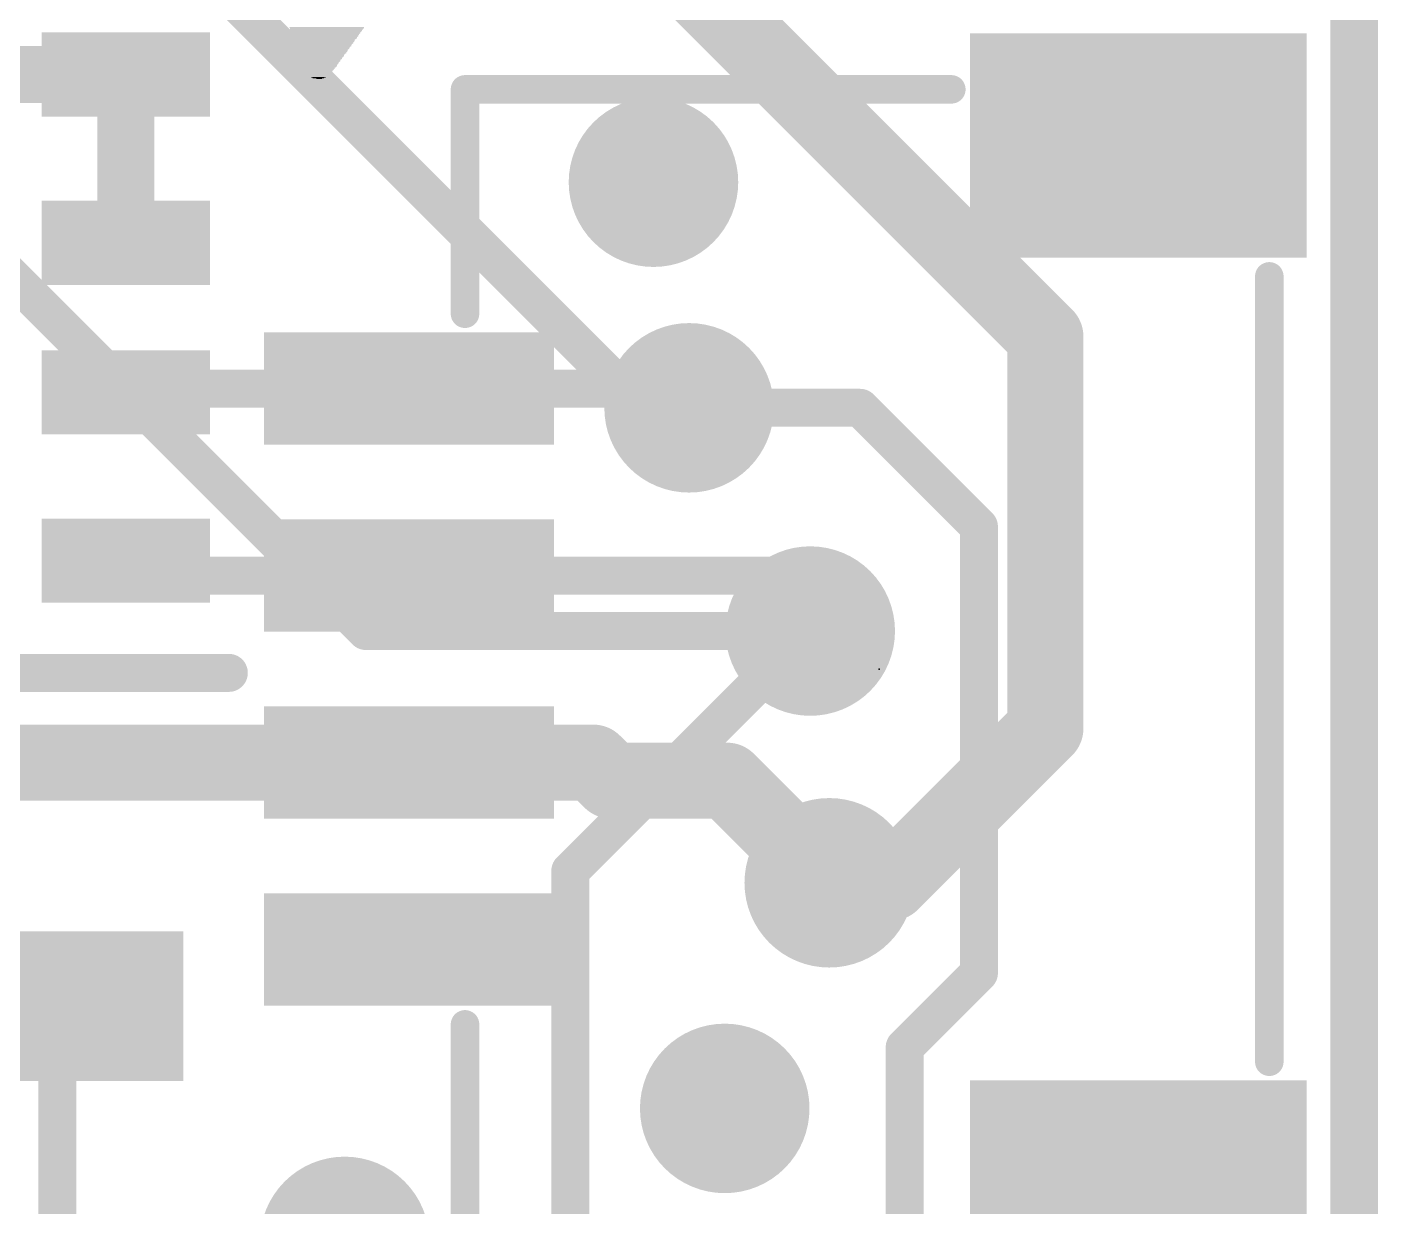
# Model space of a CAD drawing. Extents: x -0.1 to 25.5, y -0.1 to 17.9.
# Drawn here: x 18.3 to 25.53, y 6.01 to 12.32 of the extents above; entities that cross this region are included whole.
import ezdxf

# ---------------------------------------------------------------- set-up
doc = ezdxf.new("R2010")
doc.units = 0
for name, color, linetype in [('1', 12, 'CONTINUOUS'), ('16', 5, 'CONTINUOUS'), ('18', 110, 'CONTINUOUS'), ('21', 40, 'CONTINUOUS'), ('23', 40, 'CONTINUOUS')]:
    doc.layers.add(name, color=color, linetype=linetype)

# ---------------------------------------------------------------- blocks, each defined once
blk = doc.blocks.new('RECT')
blk.add_solid([(-0.5, -0.5), (0.5, -0.5), (-0.5, 0.5), (0.5, 0.5)])
blk = doc.blocks.new('ROUNDV')
at = {"const_width": 0.5}
blk.add_lwpolyline([(0, -0.25, 1), (0, 0.25, 1), (0, -0.25)], format="xyb", dxfattribs=at)

msp = doc.modelspace()

# ---------------------------------------------------------------- linework, layer by layer
at = {"layer": '1'}
for points, const_width in [([(25.4, 17.78), (25.4, 0)], 0.254), ([(18.034, 12.0696), (18.8286, 12.0696)], 0.3048), ([(18.8286, 12.0696), (18.8332, 12.065)], 0.3048), ([(18.8332, 12.065), (18.8332, 12.0696)], 0.3048), ([(18.8332, 11.1696), (18.8332, 12.065)], 0.3048), ([(18.8332, 10.3696), (18.8536, 10.39)], 0.2032), ([(20.346, 10.39), (18.8536, 10.39)], 0.2032), ([(20.346, 10.39), (21.741, 10.39)], 0.2032), ([(21.741, 10.39), (21.844, 10.287)], 0.2032), ([(22.7584, 10.287), (21.844, 10.287)], 0.2032), ([(23.3934, 9.652), (22.7584, 10.287)], 0.2032), ([(23.3934, 7.2644), (23.3934, 9.652)], 0.2032), ([(18.8332, 9.4696), (18.9128, 9.39)], 0.2032), ([(20.346, 9.39), (18.9128, 9.39)], 0.2032), ([(20.346, 9.39), (22.4917, 9.39)], 0.2032), ([(22.4917, 9.39), (22.4917, 9.0932)], 0.2032), ([(20.346, 8.39), (17.7048, 8.39)], 0.4064), ([(20.346, 8.39), (21.3311, 8.39)], 0.4064), ([(21.3311, 8.39), (21.428, 8.2931)], 0.4064), ([(21.428, 8.2931), (22.0472, 8.2931)], 0.4064), ([(22.0472, 8.2931), (22.5933, 7.747)], 0.4064), ([(22.9969, 6.8679), (23.3934, 7.2644)], 0.2032), ([(18.4658, 7.0866), (18.4658, 3.2258)], 0.2032), ([(22.9969, 4.0914), (22.9969, 6.8679)], 0.2032)]:
    msp.add_lwpolyline(points, dxfattribs=dict(at, const_width=const_width))
for points, const_width in [([(18.8825, 12.1235, 1), (18.7747, 12.0157)], 0.1524), ([(18.9094, 12.0696, 1), (18.757, 12.0696)], 0.1524), ([(18.9094, 12.065, 1), (18.757, 12.065)], 0.1524), ([(18.8286, 11.9934, 1), (18.8286, 12.1458)], 0.1524), ([(18.757, 12.065, 1), (18.9094, 12.065)], 0.1524), ([(18.7793, 12.0111, 1), (18.8871, 12.1189)], 0.1524), ([(18.757, 11.1696, 1), (18.9094, 11.1696)], 0.1524), ([(18.8536, 10.4408, 1), (18.8536, 10.3392)], 0.1016), ([(18.8895, 10.3541, 1), (18.8177, 10.4259)], 0.1016), ([(20.346, 10.4408, 1), (20.346, 10.3392)], 0.1016), ([(20.346, 10.3392, 1), (20.346, 10.4408)], 0.1016), ([(21.7769, 10.4259, 1), (21.7051, 10.3541)], 0.1016), ([(21.741, 10.3392, 1), (21.741, 10.4408)], 0.1016), ([(18.7973, 10.4055, 1), (18.8691, 10.3337)], 0.1016), ([(21.844, 10.3378, 1), (21.844, 10.2362)], 0.1016), ([(21.8081, 10.2511, 1), (21.8799, 10.3229)], 0.1016), ([(22.7943, 10.3229, 1), (22.7225, 10.2511)], 0.1016), ([(22.7584, 10.2362, 1), (22.7584, 10.3378)], 0.1016), ([(23.4442, 9.652, 1), (23.3426, 9.652)], 0.1016), ([(23.3575, 9.6161, 1), (23.4293, 9.6879)], 0.1016), ([(18.8691, 9.5055, 1), (18.7973, 9.4337)], 0.1016), ([(18.9128, 9.4408, 1), (18.9128, 9.3392)], 0.1016), ([(18.8769, 9.3541, 1), (18.9487, 9.4259)], 0.1016), ([(20.346, 9.4408, 1), (20.346, 9.3392)], 0.1016), ([(20.346, 9.3392, 1), (20.346, 9.4408)], 0.1016), ([(22.5425, 9.39, 1), (22.4409, 9.39)], 0.1016), ([(22.4917, 9.3392, 1), (22.4917, 9.4408)], 0.1016), ([(22.4409, 9.0932, 1), (22.5425, 9.0932)], 0.1016), ([(20.346, 8.4916, 1), (20.346, 8.2884)], 0.2032), ([(20.346, 8.2884, 1), (20.346, 8.4916)], 0.2032), ([(21.403, 8.4618, 1), (21.2593, 8.3182)], 0.2032), ([(21.3311, 8.2884, 1), (21.3311, 8.4916)], 0.2032), ([(21.428, 8.3947, 1), (21.428, 8.1915)], 0.2032), ([(21.3562, 8.2213, 1), (21.4999, 8.3649)], 0.2032), ([(22.119, 8.3649, 1), (21.9754, 8.2213)], 0.2032), ([(22.0472, 8.1915, 1), (22.0472, 8.3947)], 0.2032), ([(22.5215, 7.6752, 1), (22.6651, 7.8188)], 0.2032), ([(23.3426, 7.2644, 1), (23.4442, 7.2644)], 0.1016), ([(23.4293, 7.2285, 1), (23.3575, 7.3003)], 0.1016), ([(18.5166, 7.0866, 1), (18.415, 7.0866)], 0.1016), ([(23.0477, 6.8679, 1), (22.9461, 6.8679)], 0.1016), ([(22.961, 6.9039, 1), (23.0329, 6.832)], 0.1016)]:
    msp.add_lwpolyline(points, format="xyb", dxfattribs=dict(at, const_width=const_width))
at = {"layer": '16'}
for points, const_width in [([(25.4, 17.78), (25.4, 0)], 0.254), ([(20.32, 14.097), (23.749, 10.668)], 0.4064), ([(21.59, 10.287), (18.1193, 13.7577)], 0.2032), ([(17.4081, 11.8019), (20.1168, 9.0932)], 0.2032), ([(23.749, 8.5725), (23.749, 10.668)], 0.4064), ([(21.844, 10.287), (21.59, 10.287)], 0.2032), ([(22.4917, 9.0932), (20.1168, 9.0932)], 0.2032), ([(22.4917, 9.0932), (21.209, 7.8105)], 0.2032), ([(22.9235, 7.747), (23.749, 8.5725)], 0.4064), ([(22.5933, 7.747), (22.9235, 7.747)], 0.4064), ([(21.209, 7.8105), (21.209, 4.953)], 0.2032)]:
    msp.add_lwpolyline(points, dxfattribs=dict(at, const_width=const_width))
for points, const_width in [([(23.8506, 10.668, 1), (23.6474, 10.668)], 0.2032), ([(23.6772, 10.5962, 1), (23.8208, 10.7398)], 0.2032), ([(21.59, 10.3378, 1), (21.59, 10.2362)], 0.1016), ([(21.5541, 10.2511, 1), (21.6259, 10.3229)], 0.1016), ([(21.844, 10.2362, 1), (21.844, 10.3378)], 0.1016), ([(20.1168, 9.144, 1), (20.1168, 9.0424)], 0.1016), ([(20.0809, 9.0573, 1), (20.1527, 9.1291)], 0.1016), ([(22.5276, 9.0573, 1), (22.4558, 9.1291)], 0.1016), ([(22.4917, 9.0424, 1), (22.4917, 9.144)], 0.1016), ([(23.8208, 8.5007, 1), (23.6772, 8.6443)], 0.2032), ([(23.6474, 8.5725, 1), (23.8506, 8.5725)], 0.2032), ([(22.5933, 7.8486, 1), (22.5933, 7.6454)], 0.2032), ([(22.9235, 7.6454, 1), (22.9235, 7.8486)], 0.2032), ([(21.2598, 7.8105, 1), (21.1582, 7.8105)], 0.1016), ([(21.1731, 7.8464, 1), (21.2449, 7.7746)], 0.1016), ([(22.8517, 7.8188, 1), (22.9953, 7.6752)], 0.2032)]:
    msp.add_lwpolyline(points, format="xyb", dxfattribs=dict(at, const_width=const_width))
at = {"layer": '21'}
for points, const_width in [([(20.646, 10.79), (20.646, 11.99)], 0.1524), ([(20.646, 11.99), (23.246, 11.99)], 0.1524), ([(24.946, 6.79), (24.946, 10.99)], 0.1524), ([(19.3832, 8.8696), (16.5832, 8.8696)], 0.2032), ([(20.646, 5.89), (20.646, 6.99)], 0.1524)]:
    msp.add_lwpolyline(points, dxfattribs=dict(at, const_width=const_width))
for points, const_width in [([(20.6841, 11.99, 1), (20.6079, 11.99)], 0.0762), ([(20.646, 12.0281, 1), (20.646, 11.9519)], 0.0762), ([(23.246, 11.9519, 1), (23.246, 12.0281)], 0.0762), ([(24.9841, 10.99, 1), (24.9079, 10.99)], 0.0762), ([(20.6079, 10.79, 1), (20.6841, 10.79)], 0.0762), ([(19.3832, 8.8188, 1), (19.3832, 8.9204)], 0.1016), ([(20.6841, 6.99, 1), (20.6079, 6.99)], 0.0762), ([(24.9079, 6.79, 1), (24.9841, 6.79)], 0.0762)]:
    msp.add_lwpolyline(points, format="xyb", dxfattribs=dict(at, const_width=const_width))
at = {"layer": '23'}
msp.add_point((22.86, 8.89), dxfattribs=at)

# ---------------------------------------------------------------- block references
at = {"layer": '1'}
for p, xscale, yscale, rotation in [((18.8332, 12.0696), 0.45, 0.9, 90), ((24.246, 11.69), 1.8, 1.2, 180), ((18.8332, 11.1696), 0.45, 0.9, 90), ((20.346, 10.39), 1.55, 0.6, 180), ((18.8332, 10.3696), 0.45, 0.9, 90), ((18.8332, 9.4696), 0.45, 0.9, 90), ((20.346, 9.39), 1.55, 0.6, 180), ((20.346, 8.39), 1.55, 0.6, 180), ((20.346, 7.39), 1.55, 0.6, 180), ((18.4658, 7.0866), 1.35, 0.8, 180), ((24.246, 6.09), 1.8, 1.2, 180)]:
    msp.add_blockref('RECT', p, dxfattribs=dict(at, xscale=xscale, yscale=yscale, rotation=rotation))
at = {"layer": '18', "xscale": 0.9064, "yscale": 0.9064}
for p in [(21.6535, 11.4935), (21.6535, 11.4935), (21.844, 10.287), (21.844, 10.287), (22.4917, 9.0932), (22.4917, 9.0932), (22.5933, 7.747), (22.5933, 7.747), (22.0345, 6.5405), (22.0345, 6.5405), (20.0025, 5.8293), (20.0025, 5.8293)]:
    msp.add_blockref('ROUNDV', p, dxfattribs=at)
at = {"layer": '21', "rotation": 180}
for p, xscale, yscale in [((19.906, 12.3215), 0.4, 0.0038), ((19.9079, 12.3177), 0.3962, 0.0038), ((19.906, 12.3139), 0.3924, 0.0038), ((19.9041, 12.3101), 0.3886, 0.0038), ((19.9041, 12.3063), 0.381, 0.0038), ((19.9041, 12.3025), 0.381, 0.0038), ((19.9022, 12.2987), 0.3772, 0.0038), ((19.9003, 12.2949), 0.3734, 0.0038), ((19.9022, 12.2911), 0.3696, 0.0038), ((19.9002, 12.2873), 0.3657, 0.0039), ((19.8984, 12.2834), 0.3619, 0.0038), ((19.8984, 12.2796), 0.3543, 0.0038), ((19.8984, 12.2758), 0.3543, 0.0038), ((19.8965, 12.272), 0.3505, 0.0038), ((19.8965, 12.2682), 0.3429, 0.0038), ((19.8965, 12.2644), 0.3429, 0.0038), ((19.8946, 12.2606), 0.3391, 0.0038), ((19.8926, 12.253), 0.3277, 0.0038), ((19.8926, 12.2492), 0.3277, 0.0039), ((19.8946, 12.2568), 0.3315, 0.0038), ((19.8926, 12.2453), 0.3201, 0.0038), ((19.8908, 12.2415), 0.3163, 0.0038), ((19.8908, 12.2377), 0.3163, 0.0038), ((19.8907, 12.2339), 0.3086, 0.0038), ((19.8888, 12.2301), 0.3048, 0.0038), ((19.8869, 12.2263), 0.301, 0.0038), ((19.8888, 12.2225), 0.2972, 0.0038), ((19.8869, 12.2187), 0.2934, 0.0038), ((19.885, 12.2149), 0.2896, 0.0038), ((19.885, 12.2072), 0.2819, 0.0038), ((19.887, 12.2111), 0.2857, 0.0039), ((19.8832, 12.2034), 0.2781, 0.0038), ((19.8832, 12.1996), 0.2705, 0.0038), ((19.8832, 12.1958), 0.2705, 0.0038), ((19.8813, 12.192), 0.2667, 0.0038), ((19.8794, 12.1882), 0.2629, 0.0038), ((19.8793, 12.1806), 0.2552, 0.0038), ((19.8774, 12.1768), 0.2514, 0.0038), ((19.8813, 12.1844), 0.2591, 0.0038), ((19.8774, 12.173), 0.2438, 0.0039), ((19.8774, 12.1691), 0.2438, 0.0038), ((19.8755, 12.1653), 0.24, 0.0038), ((19.8755, 12.1615), 0.2324, 0.0038), ((19.8736, 12.1577), 0.2286, 0.0038), ((19.8736, 12.1539), 0.2286, 0.0038), ((19.8736, 12.1501), 0.221, 0.0038), ((19.8717, 12.1463), 0.2172, 0.0038), ((19.8717, 12.1425), 0.2172, 0.0038), ((19.8717, 12.1387), 0.2096, 0.0038), ((19.8698, 12.1349), 0.2058, 0.0039), ((19.8679, 12.131), 0.2019, 0.0038), ((19.8697, 12.1272), 0.1981, 0.0038), ((19.8679, 12.1234), 0.1943, 0.0038), ((19.866, 12.1196), 0.1905, 0.0038), ((19.8679, 12.1158), 0.1867, 0.0038), ((19.866, 12.112), 0.1829, 0.0038), ((19.866, 12.1082), 0.1753, 0.0038), ((19.8641, 12.1044), 0.1715, 0.0038), ((19.8641, 12.1006), 0.1715, 0.0038), ((19.8641, 12.0968), 0.1638, 0.0039), ((19.8622, 12.0929), 0.16, 0.0038), ((19.8622, 12.0891), 0.1524, 0.0038), ((19.8622, 12.0853), 0.1448, 0.0038), ((19.8622, 12.0815), 0.1448, 0.0038), ((19.8621, 12.0777), 0.1371, 0.0038), ((19.8621, 12.0739), 0.1295, 0.0038), ((19.8621, 12.0701), 0.1219, 0.0038), ((19.8621, 12.0663), 0.1143, 0.0038), ((19.8603, 12.0625), 0.1029, 0.0038), ((19.8621, 12.0587), 0.0915, 0.0039), ((19.8622, 12.0548), 0.0762, 0.0038), ((19.8621, 12.051), 0.0609, 0.0038), ((19.866, 12.0472), 0.0305, 0.0038)]:
    msp.add_blockref('RECT', p, dxfattribs=dict(at, xscale=xscale, yscale=yscale))

doc.saveas('drawing.dxf')
